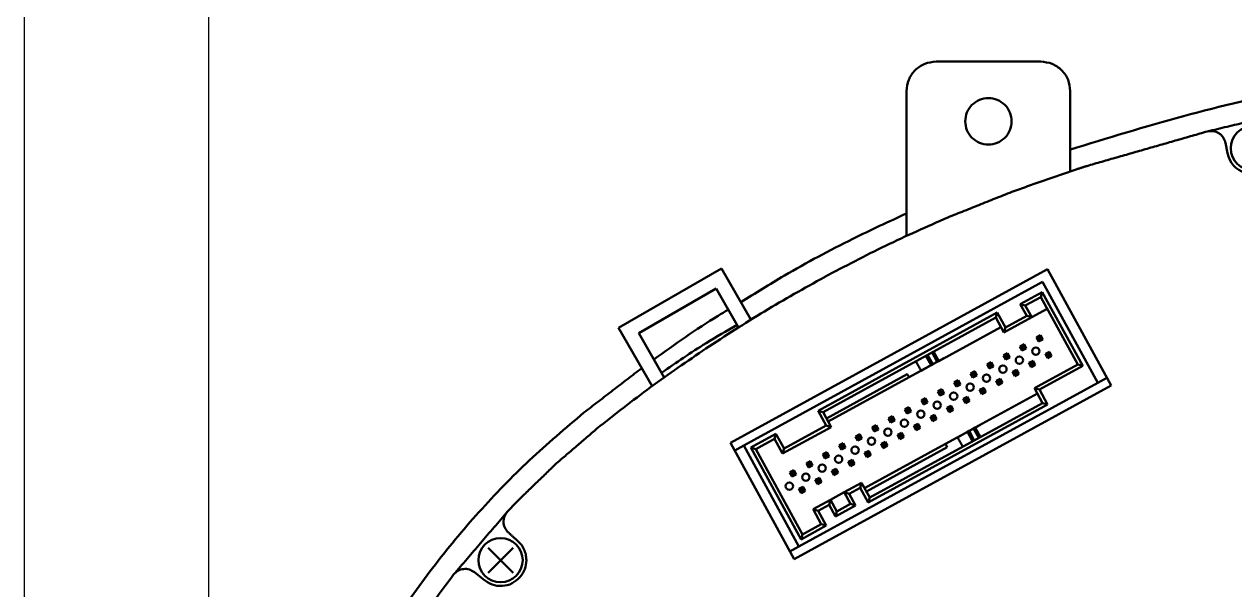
# Model space of a CAD drawing. Extents: x -188 to 653, y 38 to 632.
# Drawn here: x -188.1 to -24, y 299.5 to 376.2 of the extents above; entities that cross this region are included whole.
import ezdxf

# ---------------------------------------------------------------- set-up
doc = ezdxf.new("R2010")
doc.units = 0
doc.header["$LTSCALE"] = 5
doc.layers.add('1轮廓实线层', color=7, linetype='CONTINUOUS')
doc.layers.add('2细线层', color=3, linetype='CONTINUOUS')

msp = doc.modelspace()

# ---------------------------------------------------------------- linework, layer by layer
at = {"layer": '1轮廓实线层', "ltscale": 5}
msp.add_line((-163.148, 622.453), (-163.148, 48.453), dxfattribs=at)
at = {"layer": '1轮廓实线层', "lineweight": 50}
for p, q in [((-50.31, 371.126), (-64.51, 371.126)), ((-68.51, 347.5), (-68.51, 367.126)), ((-46.31, 356.245), (-46.31, 367.126)), ((-24.997, 358.711), (-25.265, 360.099)), ((-93.607, 343.076), (-107.55, 335.026)), ((-89.607, 336.148), (-93.607, 343.076)), ((-49.413, 342.984), (-92.391, 319.45)), ((-40.767, 327.196), (-49.413, 342.984)), ((-94.339, 340.344), (-104.818, 334.294)), ((-91.305, 335.089), (-94.339, 340.344)), ((-50.064, 341.259), (-90.587, 319.07)), ((-53.084, 338.237), (-50.102, 339.87)), ((-50.3, 339.192), (-50.102, 339.87)), ((-50.102, 339.87), (-44.627, 329.871)), ((-42.572, 327.576), (-50.064, 341.259)), ((-52.219, 336.659), (-53.084, 338.237)), ((-52.405, 338.039), (-53.084, 338.237)), ((-50.3, 339.192), (-52.405, 338.039)), ((-45.305, 330.07), (-50.3, 339.192)), ((-80.515, 323.787), (-56.219, 337.091)), ((-56.219, 337.091), (-56.417, 336.412)), ((-56.219, 337.091), (-55.114, 335.074)), ((-55.114, 335.074), (-52.219, 336.659)), ((-52.405, 338.039), (-51.541, 336.46)), ((-52.219, 336.659), (-51.541, 336.46)), ((-51.541, 336.46), (-49.436, 337.613)), ((-107.55, 335.026), (-102.993, 327.133)), ((-56.417, 336.412), (-79.836, 323.589)), ((-55.721, 335.141), (-64.139, 330.531)), ((-55.312, 334.395), (-56.417, 336.412)), ((-51.541, 336.46), (-55.312, 334.395)), ((-55.114, 335.074), (-55.312, 334.395)), ((-104.818, 334.294), (-101.366, 328.314)), ((-50.908, 333.711), (-50.355, 334.014)), ((-50.908, 333.711), (-50.684, 333.646)), ((-50.605, 333.159), (-50.908, 333.711)), ((-50.421, 333.79), (-50.684, 333.646)), ((-50.684, 333.646), (-50.54, 333.383)), ((-50.053, 333.461), (-50.605, 333.159)), ((-50.54, 333.383), (-50.605, 333.159)), ((-50.54, 333.383), (-50.277, 333.527)), ((-50.355, 334.014), (-50.421, 333.79)), ((-50.277, 333.527), (-50.421, 333.79)), ((-50.355, 334.014), (-50.053, 333.461)), ((-50.277, 333.527), (-50.053, 333.461)), ((-64.358, 330.411), (-65.055, 331.682)), ((-64.139, 330.531), (-64.835, 331.803)), ((-55.363, 331.272), (-54.811, 331.574)), ((-54.811, 331.574), (-54.876, 331.35)), ((-54.811, 331.574), (-54.508, 331.022)), ((-53.136, 332.491), (-52.583, 332.794)), ((-53.136, 332.491), (-52.912, 332.426)), ((-52.833, 331.939), (-53.136, 332.491)), ((-52.649, 332.57), (-52.912, 332.426)), ((-52.912, 332.426), (-52.768, 332.163)), ((-52.28, 332.241), (-52.833, 331.939)), ((-52.768, 332.163), (-52.833, 331.939)), ((-52.768, 332.163), (-52.504, 332.307)), ((-52.583, 332.794), (-52.649, 332.57)), ((-52.504, 332.307), (-52.649, 332.57)), ((-52.583, 332.794), (-52.28, 332.241)), ((-52.504, 332.307), (-52.28, 332.241)), ((-49.688, 331.484), (-49.135, 331.786)), ((-49.135, 331.786), (-49.201, 331.562)), ((-49.135, 331.786), (-48.833, 331.234)), ((-68.176, 328.32), (-63.439, 330.914)), ((-65.193, 329.953), (-66.543, 329.215)), ((-63.439, 330.914), (-66.421, 329.281)), ((-65.193, 329.953), (-65.89, 331.225)), ((-64.963, 330.08), (-65.659, 331.351)), ((-64.963, 330.08), (-65.193, 329.953)), ((-64.358, 330.411), (-64.963, 330.08)), ((-64.139, 330.531), (-64.358, 330.411)), ((-57.591, 330.052), (-57.039, 330.354)), ((-57.289, 329.499), (-57.591, 330.052)), ((-57.591, 330.052), (-57.367, 329.986)), ((-57.104, 330.13), (-57.367, 329.986)), ((-57.367, 329.986), (-57.223, 329.723)), ((-57.039, 330.354), (-57.104, 330.13)), ((-56.96, 329.867), (-57.104, 330.13)), ((-57.039, 330.354), (-56.736, 329.802)), ((-55.363, 331.272), (-55.14, 331.206)), ((-55.061, 330.719), (-55.363, 331.272)), ((-54.876, 331.35), (-55.14, 331.206)), ((-55.14, 331.206), (-54.995, 330.943)), ((-54.508, 331.022), (-55.061, 330.719)), ((-54.995, 330.943), (-55.061, 330.719)), ((-54.995, 330.943), (-54.732, 331.087)), ((-54.732, 331.087), (-54.876, 331.35)), ((-54.732, 331.087), (-54.508, 331.022)), ((-51.916, 330.264), (-51.363, 330.566)), ((-51.916, 330.264), (-51.692, 330.198)), ((-51.613, 329.711), (-51.916, 330.264)), ((-51.429, 330.342), (-51.692, 330.198)), ((-51.692, 330.198), (-51.548, 329.935)), ((-51.061, 330.014), (-51.613, 329.711)), ((-51.548, 329.935), (-51.613, 329.711)), ((-51.548, 329.935), (-51.285, 330.079)), ((-51.363, 330.566), (-51.429, 330.342)), ((-51.285, 330.079), (-51.429, 330.342)), ((-51.363, 330.566), (-51.061, 330.014)), ((-51.285, 330.079), (-51.061, 330.014)), ((-51.182, 326.852), (-45.305, 330.07)), ((-49.385, 330.931), (-49.688, 331.484)), ((-49.688, 331.484), (-49.464, 331.418)), ((-49.201, 331.562), (-49.464, 331.418)), ((-49.464, 331.418), (-49.32, 331.155)), ((-48.833, 331.234), (-49.385, 330.931)), ((-49.32, 331.155), (-49.385, 330.931)), ((-49.32, 331.155), (-49.057, 331.299)), ((-49.057, 331.299), (-49.201, 331.562)), ((-49.057, 331.299), (-48.833, 331.234)), ((-45.305, 330.07), (-44.627, 329.871)), ((-79.38, 322.755), (-68.416, 328.759)), ((-68.176, 328.32), (-79.139, 322.317)), ((-68.176, 328.32), (-68.416, 328.759)), ((-59.819, 328.832), (-59.267, 329.134)), ((-59.819, 328.832), (-59.595, 328.766)), ((-59.517, 328.279), (-59.819, 328.832)), ((-59.332, 328.91), (-59.595, 328.766)), ((-59.595, 328.766), (-59.451, 328.503)), ((-58.964, 328.582), (-59.517, 328.279)), ((-59.451, 328.503), (-59.517, 328.279)), ((-59.451, 328.503), (-59.188, 328.647)), ((-59.267, 329.134), (-59.332, 328.91)), ((-59.188, 328.647), (-59.332, 328.91)), ((-59.267, 329.134), (-58.964, 328.582)), ((-59.188, 328.647), (-58.964, 328.582)), ((-56.736, 329.802), (-57.289, 329.499)), ((-57.223, 329.723), (-57.289, 329.499)), ((-57.223, 329.723), (-56.96, 329.867)), ((-56.96, 329.867), (-56.736, 329.802)), ((-54.144, 329.044), (-53.591, 329.346)), ((-54.144, 329.044), (-53.92, 328.978)), ((-53.841, 328.491), (-54.144, 329.044)), ((-53.656, 329.122), (-53.92, 328.978)), ((-53.92, 328.978), (-53.776, 328.715)), ((-53.288, 328.794), (-53.841, 328.491)), ((-53.776, 328.715), (-53.841, 328.491)), ((-53.776, 328.715), (-53.512, 328.859)), ((-53.591, 329.346), (-53.656, 329.122)), ((-53.512, 328.859), (-53.656, 329.122)), ((-53.591, 329.346), (-53.288, 328.794)), ((-53.512, 328.859), (-53.288, 328.794)), ((-44.627, 329.871), (-50.503, 326.653)), ((-83.746, 303.662), (-40.767, 327.196)), ((-83.094, 305.387), (-42.572, 327.576)), ((-64.275, 326.392), (-63.722, 326.694)), ((-63.722, 326.694), (-63.788, 326.47)), ((-63.722, 326.694), (-63.42, 326.142)), ((-62.047, 327.612), (-61.495, 327.914)), ((-61.745, 327.059), (-62.047, 327.612)), ((-62.047, 327.612), (-61.823, 327.546)), ((-61.56, 327.69), (-61.823, 327.546)), ((-61.823, 327.546), (-61.679, 327.283)), ((-61.192, 327.362), (-61.745, 327.059)), ((-61.679, 327.283), (-61.745, 327.059)), ((-61.679, 327.283), (-61.416, 327.427)), ((-61.495, 327.914), (-61.56, 327.69)), ((-61.416, 327.427), (-61.56, 327.69)), ((-61.495, 327.914), (-61.192, 327.362)), ((-61.416, 327.427), (-61.192, 327.362)), ((-58.599, 326.604), (-58.047, 326.906)), ((-58.112, 326.682), (-58.375, 326.538)), ((-58.047, 326.906), (-58.112, 326.682)), ((-57.968, 326.419), (-58.112, 326.682)), ((-58.047, 326.906), (-57.744, 326.354)), ((-56.371, 327.824), (-55.819, 328.126)), ((-56.371, 327.824), (-56.147, 327.758)), ((-56.069, 327.271), (-56.371, 327.824)), ((-55.884, 327.902), (-56.147, 327.758)), ((-56.147, 327.758), (-56.003, 327.495)), ((-55.516, 327.574), (-56.069, 327.271)), ((-56.003, 327.495), (-56.069, 327.271)), ((-56.003, 327.495), (-55.74, 327.639)), ((-55.819, 328.126), (-55.884, 327.902)), ((-55.74, 327.639), (-55.884, 327.902)), ((-55.819, 328.126), (-55.516, 327.574)), ((-55.74, 327.639), (-55.516, 327.574)), ((-51.182, 326.852), (-50.503, 326.653)), ((-50.077, 324.834), (-51.182, 326.852)), ((-50.503, 326.653), (-49.399, 324.636)), ((-42.572, 327.576), (-41.344, 328.249)), ((-66.503, 325.172), (-65.95, 325.475)), ((-66.2, 324.619), (-66.503, 325.172)), ((-66.503, 325.172), (-66.279, 325.106)), ((-66.016, 325.251), (-66.279, 325.106)), ((-66.279, 325.106), (-66.135, 324.843)), ((-65.95, 325.475), (-66.016, 325.251)), ((-65.872, 324.987), (-66.016, 325.251)), ((-65.95, 325.475), (-65.648, 324.922)), ((-64.275, 326.392), (-64.051, 326.326)), ((-63.972, 325.839), (-64.275, 326.392)), ((-63.788, 326.47), (-64.051, 326.326)), ((-64.051, 326.326), (-63.907, 326.063)), ((-63.42, 326.142), (-63.972, 325.839)), ((-63.907, 326.063), (-63.972, 325.839)), ((-63.907, 326.063), (-63.644, 326.207)), ((-63.644, 326.207), (-63.788, 326.47)), ((-63.644, 326.207), (-63.42, 326.142)), ((-60.827, 325.384), (-60.275, 325.687)), ((-60.827, 325.384), (-60.603, 325.318)), ((-60.525, 324.831), (-60.827, 325.384)), ((-60.34, 325.463), (-60.603, 325.318)), ((-60.603, 325.318), (-60.459, 325.055)), ((-59.972, 325.134), (-60.525, 324.831)), ((-60.459, 325.055), (-60.525, 324.831)), ((-60.459, 325.055), (-60.196, 325.199)), ((-60.275, 325.687), (-60.34, 325.463)), ((-60.196, 325.199), (-60.34, 325.463)), ((-60.275, 325.687), (-59.972, 325.134)), ((-60.196, 325.199), (-59.972, 325.134)), ((-50.774, 326.106), (-59.192, 321.497)), ((-58.297, 326.051), (-58.599, 326.604)), ((-58.599, 326.604), (-58.375, 326.538)), ((-58.375, 326.538), (-58.231, 326.275)), ((-57.744, 326.354), (-58.297, 326.051)), ((-58.231, 326.275), (-58.297, 326.051)), ((-58.231, 326.275), (-57.968, 326.419)), ((-57.968, 326.419), (-57.744, 326.354)), ((-79.41, 321.77), (-80.515, 323.787)), ((-80.515, 323.787), (-79.836, 323.589)), ((-79.836, 323.589), (-78.731, 321.571)), ((-49.399, 324.636), (-73.695, 311.332)), ((-73.496, 312.011), (-50.077, 324.834)), ((-68.731, 323.952), (-68.178, 324.255)), ((-68.428, 323.399), (-68.731, 323.952)), ((-68.731, 323.952), (-68.507, 323.887)), ((-68.244, 324.031), (-68.507, 323.887)), ((-68.507, 323.887), (-68.363, 323.623)), ((-67.876, 323.702), (-68.428, 323.399)), ((-68.363, 323.623), (-68.428, 323.399)), ((-68.363, 323.623), (-68.1, 323.768)), ((-68.178, 324.255), (-68.244, 324.031)), ((-68.1, 323.768), (-68.244, 324.031)), ((-68.178, 324.255), (-67.876, 323.702)), ((-68.1, 323.768), (-67.876, 323.702)), ((-65.648, 324.922), (-66.2, 324.619)), ((-66.135, 324.843), (-66.2, 324.619)), ((-66.135, 324.843), (-65.872, 324.987)), ((-65.872, 324.987), (-65.648, 324.922)), ((-63.055, 324.164), (-62.502, 324.467)), ((-63.055, 324.164), (-62.831, 324.099)), ((-62.752, 323.611), (-63.055, 324.164)), ((-62.568, 324.243), (-62.831, 324.099)), ((-62.831, 324.099), (-62.687, 323.835)), ((-62.2, 323.914), (-62.752, 323.611)), ((-62.687, 323.835), (-62.752, 323.611)), ((-62.687, 323.835), (-62.424, 323.979)), ((-62.502, 324.467), (-62.568, 324.243)), ((-62.424, 323.979), (-62.568, 324.243)), ((-62.502, 324.467), (-62.2, 323.914)), ((-62.424, 323.979), (-62.2, 323.914)), ((-50.077, 324.834), (-49.399, 324.636)), ((-85.111, 318.648), (-79.41, 321.77)), ((-79.41, 321.77), (-78.731, 321.571)), ((-73.186, 321.512), (-72.634, 321.815)), ((-72.634, 321.815), (-72.699, 321.591)), ((-72.634, 321.815), (-72.331, 321.262)), ((-70.959, 322.732), (-70.406, 323.035)), ((-70.959, 322.732), (-70.735, 322.667)), ((-70.656, 322.18), (-70.959, 322.732)), ((-70.471, 322.811), (-70.735, 322.667)), ((-70.735, 322.667), (-70.591, 322.404)), ((-70.103, 322.482), (-70.656, 322.18)), ((-70.591, 322.404), (-70.656, 322.18)), ((-70.591, 322.404), (-70.327, 322.548)), ((-70.406, 323.035), (-70.471, 322.811)), ((-70.327, 322.548), (-70.471, 322.811)), ((-70.406, 323.035), (-70.103, 322.482)), ((-70.327, 322.548), (-70.103, 322.482)), ((-67.511, 321.724), (-66.958, 322.027)), ((-67.208, 321.172), (-67.511, 321.724)), ((-67.511, 321.724), (-67.287, 321.659)), ((-67.024, 321.803), (-67.287, 321.659)), ((-66.958, 322.027), (-67.024, 321.803)), ((-66.88, 321.54), (-67.024, 321.803)), ((-66.958, 322.027), (-66.656, 321.474)), ((-65.283, 322.944), (-64.73, 323.247)), ((-65.283, 322.944), (-65.059, 322.879)), ((-64.98, 322.392), (-65.283, 322.944)), ((-64.796, 323.023), (-65.059, 322.879)), ((-65.059, 322.879), (-64.915, 322.615)), ((-64.428, 322.694), (-64.98, 322.392)), ((-64.915, 322.615), (-64.98, 322.392)), ((-64.915, 322.615), (-64.652, 322.76)), ((-64.73, 323.247), (-64.796, 323.023)), ((-64.652, 322.76), (-64.796, 323.023)), ((-64.73, 323.247), (-64.428, 322.694)), ((-64.652, 322.76), (-64.428, 322.694)), ((-63.229, 319.286), (-58.492, 321.88)), ((-58.492, 321.88), (-61.474, 320.247)), ((-89.637, 318.792), (-86.216, 320.665)), ((-86.216, 320.665), (-86.414, 319.987)), ((-86.216, 320.665), (-85.111, 318.648)), ((-78.731, 321.571), (-85.31, 317.969)), ((-75.414, 320.292), (-74.862, 320.595)), ((-75.112, 319.74), (-75.414, 320.292)), ((-75.414, 320.292), (-75.19, 320.227)), ((-74.927, 320.371), (-75.19, 320.227)), ((-75.19, 320.227), (-75.046, 319.964)), ((-75.046, 319.964), (-74.783, 320.108)), ((-74.862, 320.595), (-74.927, 320.371)), ((-74.783, 320.108), (-74.927, 320.371)), ((-74.862, 320.595), (-74.559, 320.042)), ((-74.783, 320.108), (-74.559, 320.042)), ((-73.186, 321.512), (-72.962, 321.447)), ((-72.884, 320.96), (-73.186, 321.512)), ((-72.699, 321.591), (-72.962, 321.447)), ((-72.962, 321.447), (-72.818, 321.184)), ((-72.331, 321.262), (-72.884, 320.96)), ((-72.818, 321.184), (-72.884, 320.96)), ((-72.818, 321.184), (-72.555, 321.328)), ((-72.555, 321.328), (-72.699, 321.591)), ((-72.555, 321.328), (-72.331, 321.262)), ((-69.739, 320.504), (-69.186, 320.807)), ((-69.739, 320.504), (-69.515, 320.439)), ((-69.436, 319.952), (-69.739, 320.504)), ((-69.252, 320.583), (-69.515, 320.439)), ((-69.515, 320.439), (-69.371, 320.176)), ((-68.883, 320.254), (-69.436, 319.952)), ((-69.371, 320.176), (-69.436, 319.952)), ((-69.371, 320.176), (-69.107, 320.32)), ((-69.186, 320.807), (-69.252, 320.583)), ((-69.107, 320.32), (-69.252, 320.583)), ((-69.186, 320.807), (-68.883, 320.254)), ((-69.107, 320.32), (-68.883, 320.254)), ((-67.287, 321.659), (-67.143, 321.396)), ((-66.656, 321.474), (-67.208, 321.172)), ((-67.143, 321.396), (-67.208, 321.172)), ((-67.143, 321.396), (-66.88, 321.54)), ((-66.88, 321.54), (-66.656, 321.474)), ((-60.246, 320.919), (-61.596, 320.18)), ((-60.016, 321.045), (-60.246, 320.919)), ((-60.246, 320.919), (-59.55, 319.647)), ((-59.411, 321.376), (-60.016, 321.045)), ((-60.016, 321.045), (-59.32, 319.774)), ((-59.192, 321.497), (-59.411, 321.376)), ((-59.411, 321.376), (-58.715, 320.105)), ((-59.192, 321.497), (-58.495, 320.225)), ((-92.391, 319.45), (-83.746, 303.662)), ((-90.587, 319.07), (-91.815, 318.398)), ((-90.587, 319.07), (-83.094, 305.387)), ((-82.817, 306.337), (-89.637, 318.792)), ((-89.637, 318.792), (-88.958, 318.594)), ((-86.414, 319.987), (-88.958, 318.594)), ((-88.958, 318.594), (-82.618, 307.016)), ((-85.31, 317.969), (-86.414, 319.987)), ((-85.111, 318.648), (-85.31, 317.969)), ((-77.642, 319.072), (-77.09, 319.375)), ((-77.642, 319.072), (-77.418, 319.007)), ((-77.34, 318.52), (-77.642, 319.072)), ((-77.155, 319.151), (-77.418, 319.007)), ((-77.418, 319.007), (-77.274, 318.744)), ((-76.787, 318.822), (-77.34, 318.52)), ((-77.274, 318.744), (-77.34, 318.52)), ((-77.274, 318.744), (-77.011, 318.888)), ((-77.09, 319.375), (-77.155, 319.151)), ((-77.011, 318.888), (-77.155, 319.151)), ((-77.09, 319.375), (-76.787, 318.822)), ((-77.011, 318.888), (-76.787, 318.822)), ((-74.559, 320.042), (-75.112, 319.74)), ((-75.046, 319.964), (-75.112, 319.74)), ((-74.193, 313.283), (-63.229, 319.286)), ((-62.989, 318.848), (-73.952, 312.844)), ((-71.967, 319.284), (-71.414, 319.587)), ((-71.967, 319.284), (-71.743, 319.219)), ((-71.664, 318.732), (-71.967, 319.284)), ((-71.479, 319.363), (-71.743, 319.219)), ((-71.743, 319.219), (-71.598, 318.956)), ((-71.111, 319.034), (-71.664, 318.732)), ((-71.598, 318.956), (-71.664, 318.732)), ((-71.598, 318.956), (-71.335, 319.1)), ((-71.414, 319.587), (-71.479, 319.363)), ((-71.335, 319.1), (-71.479, 319.363)), ((-71.414, 319.587), (-71.111, 319.034)), ((-71.335, 319.1), (-71.111, 319.034)), ((-63.229, 319.286), (-62.989, 318.848)), ((-82.098, 316.633), (-81.545, 316.935)), ((-81.545, 316.935), (-81.611, 316.711)), ((-81.545, 316.935), (-81.243, 316.383)), ((-79.87, 317.852), (-79.317, 318.155)), ((-79.87, 317.852), (-79.646, 317.787)), ((-79.567, 317.3), (-79.87, 317.852)), ((-79.383, 317.931), (-79.646, 317.787)), ((-79.646, 317.787), (-79.502, 317.524)), ((-79.015, 317.602), (-79.567, 317.3)), ((-79.502, 317.524), (-79.567, 317.3)), ((-79.502, 317.524), (-79.239, 317.668)), ((-79.317, 318.155), (-79.383, 317.931)), ((-79.239, 317.668), (-79.383, 317.931)), ((-79.317, 318.155), (-79.015, 317.602)), ((-79.239, 317.668), (-79.015, 317.602)), ((-76.422, 316.844), (-75.87, 317.147)), ((-76.12, 316.292), (-76.422, 316.844)), ((-76.422, 316.844), (-76.198, 316.779)), ((-75.935, 316.923), (-76.198, 316.779)), ((-75.87, 317.147), (-75.935, 316.923)), ((-75.791, 316.66), (-75.935, 316.923)), ((-75.87, 317.147), (-75.567, 316.594)), ((-74.194, 318.064), (-73.642, 318.367)), ((-73.892, 317.512), (-74.194, 318.064)), ((-74.194, 318.064), (-73.97, 317.999)), ((-73.707, 318.143), (-73.97, 317.999)), ((-73.97, 317.999), (-73.826, 317.736)), ((-73.339, 317.814), (-73.892, 317.512)), ((-73.826, 317.736), (-73.892, 317.512)), ((-73.826, 317.736), (-73.563, 317.88)), ((-73.642, 318.367), (-73.707, 318.143)), ((-73.563, 317.88), (-73.707, 318.143)), ((-73.642, 318.367), (-73.339, 317.814)), ((-73.563, 317.88), (-73.339, 317.814)), ((-84.326, 315.413), (-83.773, 315.715)), ((-84.326, 315.413), (-84.102, 315.347)), ((-84.023, 314.86), (-84.326, 315.413)), ((-83.839, 315.491), (-84.102, 315.347)), ((-84.102, 315.347), (-83.958, 315.084)), ((-83.471, 315.163), (-84.023, 314.86)), ((-83.958, 315.084), (-83.695, 315.228)), ((-83.773, 315.715), (-83.839, 315.491)), ((-83.695, 315.228), (-83.839, 315.491)), ((-83.773, 315.715), (-83.471, 315.163)), ((-83.695, 315.228), (-83.471, 315.163)), ((-82.098, 316.633), (-81.874, 316.567)), ((-81.795, 316.08), (-82.098, 316.633)), ((-81.611, 316.711), (-81.874, 316.567)), ((-81.874, 316.567), (-81.73, 316.304)), ((-81.243, 316.383), (-81.795, 316.08)), ((-81.73, 316.304), (-81.795, 316.08)), ((-81.73, 316.304), (-81.467, 316.448)), ((-81.467, 316.448), (-81.611, 316.711)), ((-81.467, 316.448), (-81.243, 316.383)), ((-78.65, 315.625), (-78.098, 315.927)), ((-78.65, 315.625), (-78.426, 315.559)), ((-78.348, 315.072), (-78.65, 315.625)), ((-78.163, 315.703), (-78.426, 315.559)), ((-78.426, 315.559), (-78.282, 315.296)), ((-77.795, 315.375), (-78.348, 315.072)), ((-78.282, 315.296), (-78.348, 315.072)), ((-78.282, 315.296), (-78.019, 315.44)), ((-78.098, 315.927), (-78.163, 315.703)), ((-78.019, 315.44), (-78.163, 315.703)), ((-78.098, 315.927), (-77.795, 315.375)), ((-78.019, 315.44), (-77.795, 315.375)), ((-76.198, 316.779), (-76.054, 316.516)), ((-75.567, 316.594), (-76.12, 316.292)), ((-76.054, 316.516), (-76.12, 316.292)), ((-76.054, 316.516), (-75.791, 316.66)), ((-75.791, 316.66), (-75.567, 316.594)), ((-83.958, 315.084), (-84.023, 314.86)), ((-80.878, 314.405), (-80.325, 314.707)), ((-80.878, 314.405), (-80.654, 314.339)), ((-80.575, 313.852), (-80.878, 314.405)), ((-80.391, 314.483), (-80.654, 314.339)), ((-80.654, 314.339), (-80.51, 314.076)), ((-80.023, 314.155), (-80.575, 313.852)), ((-80.51, 314.076), (-80.575, 313.852)), ((-80.51, 314.076), (-80.247, 314.22)), ((-80.325, 314.707), (-80.391, 314.483)), ((-80.247, 314.22), (-80.391, 314.483)), ((-80.325, 314.707), (-80.023, 314.155)), ((-80.247, 314.22), (-80.023, 314.155)), ((-76.969, 312.731), (-74.601, 314.028)), ((-74.601, 314.028), (-74.799, 313.35)), ((-74.601, 314.028), (-73.496, 312.011)), ((-83.106, 313.185), (-82.553, 313.487)), ((-82.803, 312.632), (-83.106, 313.185)), ((-83.106, 313.185), (-82.882, 313.119)), ((-82.619, 313.263), (-82.882, 313.119)), ((-82.882, 313.119), (-82.738, 312.856)), ((-82.251, 312.935), (-82.803, 312.632)), ((-82.738, 312.856), (-82.803, 312.632)), ((-82.738, 312.856), (-82.475, 313)), ((-82.553, 313.487), (-82.619, 313.263)), ((-82.475, 313), (-82.619, 313.263)), ((-82.553, 313.487), (-82.251, 312.935)), ((-82.475, 313), (-82.251, 312.935)), ((-78.811, 311.723), (-76.969, 312.731)), ((-76.969, 312.731), (-76.29, 312.533)), ((-76.105, 311.153), (-76.969, 312.731)), ((-74.799, 313.35), (-76.29, 312.533)), ((-76.29, 312.533), (-75.426, 310.954)), ((-73.695, 311.332), (-74.799, 313.35)), ((-73.496, 312.011), (-73.695, 311.332)), ((-81.179, 310.426), (-78.811, 311.723)), ((-80.5, 310.228), (-81.179, 310.426)), ((-80.075, 308.409), (-81.179, 310.426)), ((-79.009, 311.044), (-80.5, 310.228)), ((-78.811, 311.723), (-79.009, 311.044)), ((-78.145, 309.465), (-79.009, 311.044)), ((-78.811, 311.723), (-77.946, 310.144)), ((-75.426, 310.954), (-78.145, 309.465)), ((-77.946, 310.144), (-76.105, 311.153)), ((-76.105, 311.153), (-75.426, 310.954)), ((-80.5, 310.228), (-79.396, 308.21)), ((-77.946, 310.144), (-78.145, 309.465)), ((-79.396, 308.21), (-82.817, 306.337)), ((-82.817, 306.337), (-82.618, 307.016)), ((-82.618, 307.016), (-80.075, 308.409)), ((-79.396, 308.21), (-80.075, 308.409)), ((-84.322, 304.715), (-83.094, 305.387)), ((-125.257, 301.826), (-121.863, 305.22)), ((-125.257, 305.22), (-121.863, 301.826)), ((-125.91, 300.929), (-127.092, 301.888))]:
    msp.add_line(p, q, dxfattribs=at)
for centre, radius in [((-21.56, 359.375), 3), ((-50.984, 331.863), 0.5), ((-53.212, 330.643), 0.5), ((-57.668, 328.203), 0.5), ((-55.44, 329.423), 0.5), ((-59.896, 326.983), 0.5), ((-64.351, 324.543), 0.5), ((-62.123, 325.763), 0.5), ((-66.579, 323.323), 0.5), ((-68.807, 322.103), 0.5), ((-73.263, 319.663), 0.5), ((-71.035, 320.883), 0.5), ((-75.491, 318.443), 0.5), ((-77.719, 317.223), 0.5), ((-82.174, 314.784), 0.5), ((-79.946, 316.004), 0.5), ((-84.402, 313.564), 0.5), ((-123.56, 303.523), 3)]:
    msp.add_circle(centre, radius, dxfattribs=at)
for centre, radius, start, end in [((-21.56, 359.375), 3.5, 190.94333, 15.67456), ((-121.154, 308.751), 2, 136.77827, 180.00031), ((-121.154, 308.751), 2, 180.00031, 227.97648)]:
    msp.add_arc(centre, radius, start, end, dxfattribs=at)
for points, knots in [([(143.275, 359.185), (138.168, 360.748), (128.044, 363.846), (112.521, 367.54), (96.887, 370.445), (81.018, 372.563), (64.986, 373.808), (48.764, 374.287), (32.506, 373.845), (16.365, 372.62), (0.334, 370.501), (-15.464, 367.581), (-31.099, 363.865), (-41.273, 360.752), (-46.396, 359.184)], [0, 0, 0, 0, 0.0838072, 0.1661367, 0.2489902, 0.3312671, 0.4143816, 0.4983057, 0.5822928, 0.665941, 0.7492461, 0.8330356, 0.9159389, 1, 1, 1, 1]), ([(-68.51, 350.543), (-70.952, 349.412), (-76.59, 346.802), (-84.082, 342.784), (-89.023, 339.736), (-90.981, 338.528)], [0, 0, 0, 0, 0.3157224, 0.72886565, 1, 1, 1, 1]), ([(-62.913, 349.996), (-65.739, 348.748), (-71.394, 346.252), (-76.864, 343.373), (-79.6, 341.933)], [0, 0, 0, 0, 0.4997559, 1, 1, 1, 1]), ([(-79.642, 341.91), (-82.375, 340.391), (-87.841, 337.351), (-93.083, 333.941), (-95.704, 332.235)], [0, 0, 0, 0, 0.4999797, 1, 1, 1, 1]), ([(-92.692, 337.492), (-93.152, 337.215), (-96.618, 335.131), (-99.915, 332.787), (-102.774, 330.754)], [0, 0, 0, 0, 0.13269942, 1, 1, 1, 1]), ([(-101.723, 328.933), (-99.738, 330.306), (-96.419, 332.602), (-92.907, 334.61), (-91.495, 335.418)], [0, 0, 0, 0, 0.5980348, 1, 1, 1, 1]), ([(-95.704, 332.235), (-98.23, 330.507), (-103.279, 327.051), (-108.083, 323.262), (-110.483, 321.368)], [0, 0, 0, 0, 0.5002852, 1, 1, 1, 1]), ([(-112.257, 323.537), (-114.754, 321.423), (-119.748, 317.195), (-126.576, 310.12), (-132.869, 302.553), (-138.525, 294.483), (-143.584, 285.997), (-146.371, 280.006), (-147.768, 277.003)], [0, 0, 0, 0, 0.16685303, 0.33370951, 0.50081571, 0.66747621, 0.8333113, 1, 1, 1, 1]), ([(-129.931, 301.563), (-131.433, 299.568), (-134.436, 295.579), (-137.056, 291.328), (-138.366, 289.203)], [0, 0, 0, 0, 0.50004647, 1, 1, 1, 1])]:
    msp.add_open_spline(points, degree=3, knots=knots, dxfattribs=at)
for points, degree in [([(-64.51, 371.126), (-65.035, 371.066), (-66.083, 370.946), (-67.405, 370.021), (-68.33, 368.699), (-68.45, 367.65), (-68.51, 367.126)], 3), ([(-46.31, 367.126), (-46.371, 367.65), (-46.491, 368.699), (-47.416, 370.021), (-48.738, 370.946), (-49.786, 371.066), (-50.31, 371.126)], 3), ([(-60.56, 363.026), (-60.513, 363.438), (-60.418, 364.263), (-59.69, 365.312), (-58.649, 366.012), (-57.41, 366.258), (-56.174, 366.012), (-55.125, 365.312), (-54.424, 364.263), (-54.178, 363.026), (-54.424, 361.789), (-55.125, 360.741), (-56.174, 360.04), (-57.41, 359.794), (-58.649, 360.04), (-59.69, 360.741), (-60.418, 361.789), (-60.513, 362.614), (-60.56, 363.026)], 3), ([(-17.009, 364.212), (-27.728, 361.656)], 1), ([(-27.728, 361.656), (-44.069, 356.971)], 1), ([(-25.265, 360.099), (-25.299, 360.231), (-25.366, 360.495), (-25.566, 360.855), (-25.83, 361.168), (-26.153, 361.422), (-26.52, 361.605), (-26.916, 361.708), (-27.327, 361.735), (-27.594, 361.682), (-27.728, 361.656)], 3), ([(-45.511, 356.509), (-53.962, 353.573)], 1), ([(-44.069, 356.971), (-45.511, 356.509)], 1), ([(-53.962, 353.573), (-62.913, 349.996)], 1), ([(-79.6, 341.933), (-79.642, 341.91)], 1), ([(-67.239, 330.486), (-66.543, 329.215)], 1), ([(-104.403, 329.575), (-112.257, 323.537)], 1), ([(-110.484, 321.368), (-115.974, 316.664)], 1), ([(-61.596, 320.18), (-60.899, 318.909)], 1), ([(-115.974, 316.664), (-121.165, 311.634)], 1), ([(-121.165, 311.634), (-122.611, 310.121)], 1), ([(-122.611, 310.121), (-129.931, 301.563)], 1), ([(-122.493, 307.266), (-121.362, 306.246)], 1), ([(-121.362, 306.246), (-121.17, 306.07), (-120.786, 305.717), (-120.379, 305.043), (-120.11, 304.304), (-120.077, 303.783), (-120.06, 303.523)], 3), ([(-127.092, 301.888), (-127.318, 302.032), (-127.769, 302.318), (-128.585, 302.37), (-129.369, 302.135), (-129.744, 301.753), (-129.931, 301.563)], 3), ([(-120.06, 303.523), (-120.098, 303.106), (-120.175, 302.273), (-120.659, 301.59), (-120.9, 301.248)], 3), ([(-120.9, 301.248), (-121.245, 300.929), (-121.935, 300.29), (-123.332, 299.945), (-124.762, 300.11), (-125.527, 300.656), (-125.91, 300.929)], 3)]:
    msp.add_open_spline(points, degree=degree, dxfattribs=at)
at = {"layer": '2细线层', "ltscale": 5}
msp.add_line((-188.148, 632.453), (-188.148, 38.453), dxfattribs=at)

doc.saveas('drawing.dxf')
